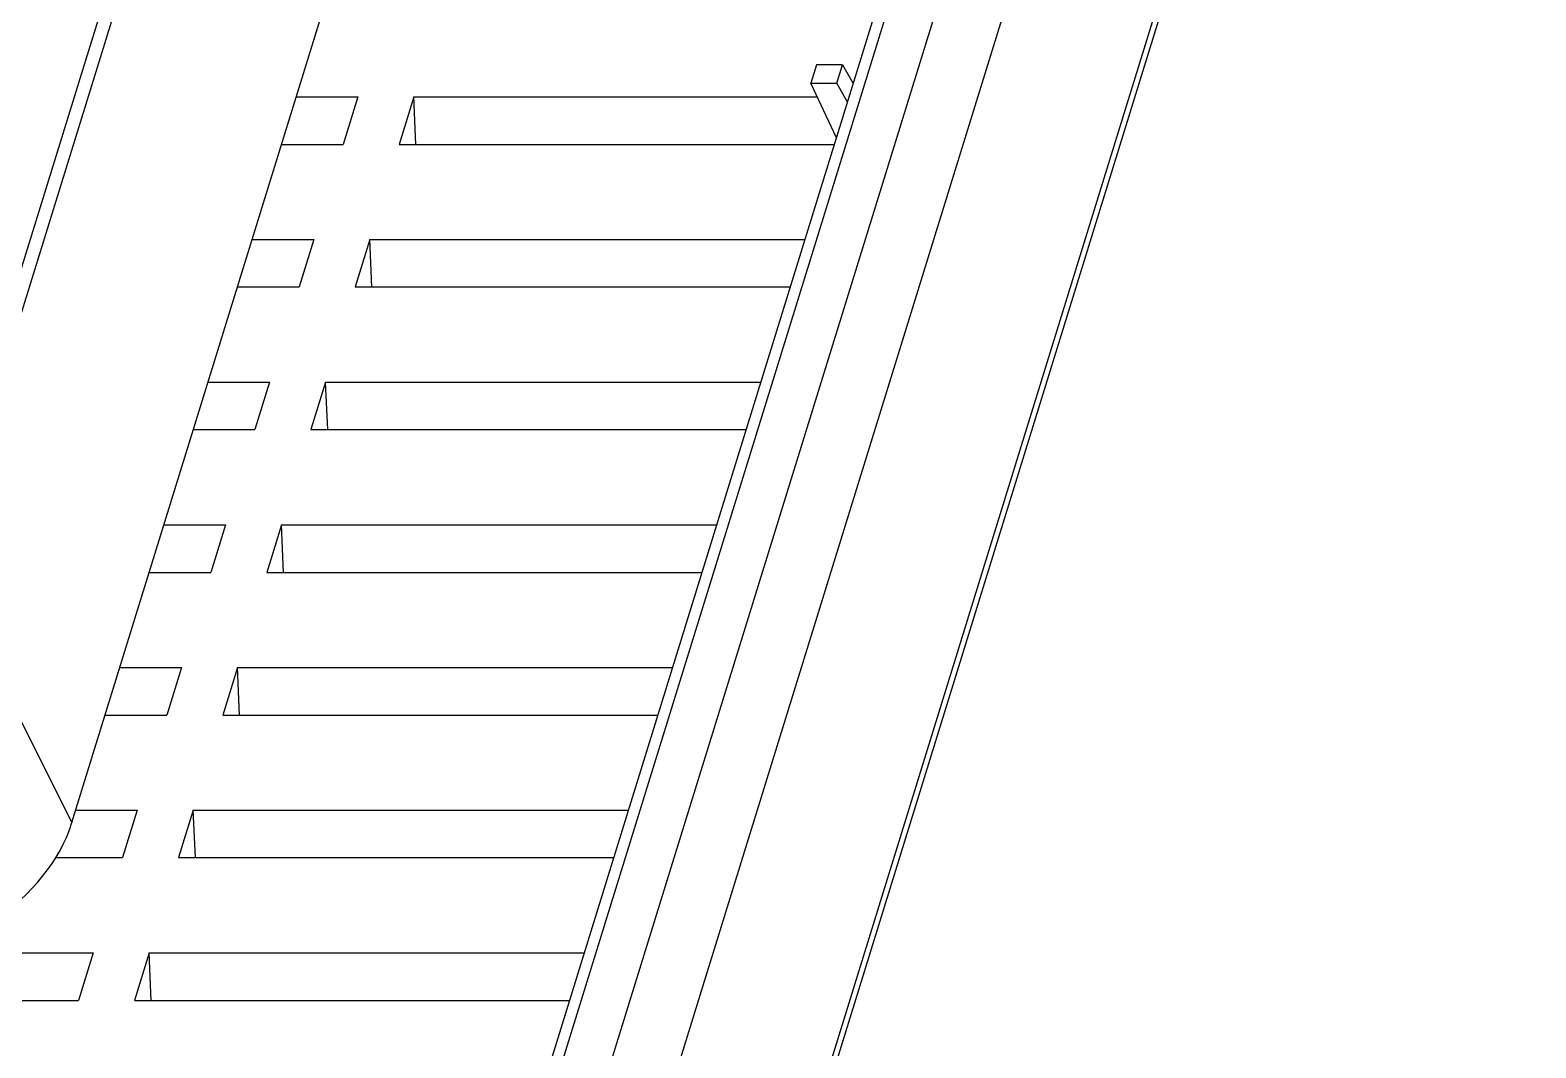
# Model space of a CAD drawing. Header units: inches. Extents: x -219 to 252, y -99 to 210.
# Drawn here: x 23.28 to 49.53, y -61.61 to -43.85 of the extents above; entities that cross this region are included whole.
import ezdxf

# ---------------------------------------------------------------- set-up
doc = ezdxf.new("R2010")
doc.units = ezdxf.units.IN
doc.header["$MEASUREMENT"] = 0

# ---------------------------------------------------------------- blocks, each defined once
blk = doc.blocks.new('block 3108')
at = {"color": 7, "lineweight": 25, "true_color": 0xffffff}
blk.add_lwpolyline([(15.344, -60.777), (24.123, -60.777)], dxfattribs=at)
blk = doc.blocks.new('block 3109')
at = {"color": 7, "lineweight": 25, "true_color": 0xffffff}
blk.add_lwpolyline([(25.099, -60.777), (32.687, -60.777)], dxfattribs=at)
blk = doc.blocks.new('block 3111')
at = {"color": 7, "lineweight": 25, "true_color": 0xffffff}
blk.add_lwpolyline([(21.418, -59.947), (24.379, -59.947)], dxfattribs=at)
blk = doc.blocks.new('block 3112')
at = {"color": 7, "lineweight": 25, "true_color": 0xffffff}
blk.add_lwpolyline([(25.355, -59.947), (32.944, -59.947)], dxfattribs=at)
blk = doc.blocks.new('block 3113')
at = {"color": 7, "lineweight": 25, "true_color": 0xffffff}
blk.add_lwpolyline([(23.726, -58.288), (24.892, -58.288)], dxfattribs=at)
blk = doc.blocks.new('block 3114')
at = {"color": 7, "lineweight": 25, "true_color": 0xffffff}
blk.add_lwpolyline([(25.868, -58.288), (33.457, -58.288)], dxfattribs=at)
blk = doc.blocks.new('block 3121')
at = {"color": 7, "lineweight": 25, "true_color": 0xffffff}
blk.add_lwpolyline([(24.077, -57.459), (25.149, -57.459)], dxfattribs=at)
blk = doc.blocks.new('block 3122')
at = {"color": 7, "lineweight": 25, "true_color": 0xffffff}
blk.add_lwpolyline([(26.124, -57.459), (33.713, -57.459)], dxfattribs=at)
blk = doc.blocks.new('block 3123')
at = {"color": 7, "lineweight": 25, "true_color": 0xffffff}
blk.add_lwpolyline([(24.59, -55.8), (25.661, -55.8)], dxfattribs=at)
blk = doc.blocks.new('block 3124')
at = {"color": 7, "lineweight": 25, "true_color": 0xffffff}
blk.add_lwpolyline([(26.637, -55.8), (34.226, -55.8)], dxfattribs=at)
blk = doc.blocks.new('block 3127')
at = {"color": 7, "lineweight": 25, "true_color": 0xffffff}
blk.add_lwpolyline([(24.846, -54.97), (25.918, -54.97)], dxfattribs=at)
blk = doc.blocks.new('block 3128')
at = {"color": 7, "lineweight": 25, "true_color": 0xffffff}
blk.add_lwpolyline([(26.893, -54.97), (34.482, -54.97)], dxfattribs=at)
blk = doc.blocks.new('block 3129')
at = {"color": 7, "lineweight": 25, "true_color": 0xffffff}
blk.add_lwpolyline([(25.359, -53.311), (26.43, -53.311)], dxfattribs=at)
blk = doc.blocks.new('block 3130')
at = {"color": 7, "lineweight": 25, "true_color": 0xffffff}
blk.add_lwpolyline([(27.406, -53.311), (34.995, -53.311)], dxfattribs=at)
blk = doc.blocks.new('block 3131')
at = {"color": 7, "lineweight": 25, "true_color": 0xffffff}
blk.add_lwpolyline([(25.615, -52.481), (26.687, -52.481)], dxfattribs=at)
blk = doc.blocks.new('block 3132')
at = {"color": 7, "lineweight": 25, "true_color": 0xffffff}
blk.add_lwpolyline([(27.662, -52.481), (35.251, -52.481)], dxfattribs=at)
blk = doc.blocks.new('block 3142')
at = {"color": 7, "lineweight": 25, "true_color": 0xffffff}
blk.add_lwpolyline([(26.128, -50.822), (27.199, -50.822)], dxfattribs=at)
blk = doc.blocks.new('block 3143')
at = {"color": 7, "lineweight": 25, "true_color": 0xffffff}
blk.add_lwpolyline([(28.175, -50.822), (35.764, -50.822)], dxfattribs=at)
blk = doc.blocks.new('block 3145')
at = {"color": 7, "lineweight": 25, "true_color": 0xffffff}
blk.add_lwpolyline([(26.384, -49.993), (27.456, -49.993)], dxfattribs=at)
blk = doc.blocks.new('block 3146')
at = {"color": 7, "lineweight": 25, "true_color": 0xffffff}
blk.add_lwpolyline([(28.431, -49.993), (36.02, -49.993)], dxfattribs=at)
blk = doc.blocks.new('block 3148')
at = {"color": 7, "lineweight": 25, "true_color": 0xffffff}
blk.add_lwpolyline([(26.897, -48.333), (27.968, -48.333)], dxfattribs=at)
blk = doc.blocks.new('block 3149')
at = {"color": 7, "lineweight": 25, "true_color": 0xffffff}
blk.add_lwpolyline([(28.944, -48.333), (36.533, -48.333)], dxfattribs=at)
blk = doc.blocks.new('block 3150')
at = {"color": 7, "lineweight": 25, "true_color": 0xffffff}
blk.add_lwpolyline([(27.153, -47.504), (28.225, -47.504)], dxfattribs=at)
blk = doc.blocks.new('block 3151')
at = {"color": 7, "lineweight": 25, "true_color": 0xffffff}
blk.add_lwpolyline([(29.2, -47.504), (36.789, -47.504)], dxfattribs=at)
blk = doc.blocks.new('block 3155')
at = {"color": 7, "lineweight": 25, "true_color": 0xffffff}
blk.add_lwpolyline([(27.666, -45.845), (28.738, -45.845)], dxfattribs=at)
blk = doc.blocks.new('block 3156')
at = {"color": 7, "lineweight": 25, "true_color": 0xffffff}
blk.add_lwpolyline([(29.713, -45.845), (37.302, -45.845)], dxfattribs=at)
blk = doc.blocks.new('block 3157')
at = {"color": 7, "lineweight": 25, "true_color": 0xffffff}
blk.add_lwpolyline([(27.922, -45.015), (28.994, -45.015)], dxfattribs=at)
blk = doc.blocks.new('block 3158')
at = {"color": 7, "lineweight": 25, "true_color": 0xffffff}
blk.add_lwpolyline([(29.969, -45.015), (37, -45.015)], dxfattribs=at)
blk = doc.blocks.new('block 3160')
at = {"color": 7, "lineweight": 25, "true_color": 0xffffff}
blk.add_lwpolyline([(36.889, -44.777), (37.343, -44.777)], dxfattribs=at)
blk = doc.blocks.new('block 3161')
at = {"color": 7, "lineweight": 25, "true_color": 0xffffff}
blk.add_lwpolyline([(37.442, -44.458), (36.987, -44.458)], dxfattribs=at)
blk = doc.blocks.new('block 3225')
at = {"color": 7, "lineweight": 25, "true_color": 0xffffff}
blk.add_lwpolyline([(21.768, -53.217), (24.01, -57.676)], dxfattribs=at)
blk = doc.blocks.new('block 3248')
at = {"color": 7, "lineweight": 25, "true_color": 0xffffff}
blk.add_lwpolyline([(25.392, -60.777), (25.355, -59.947)], dxfattribs=at)
blk = doc.blocks.new('block 3249')
at = {"color": 7, "lineweight": 25, "true_color": 0xffffff}
blk.add_lwpolyline([(26.161, -58.288), (26.124, -57.459)], dxfattribs=at)
blk = doc.blocks.new('block 3250')
at = {"color": 7, "lineweight": 25, "true_color": 0xffffff}
blk.add_lwpolyline([(26.93, -55.8), (26.893, -54.97)], dxfattribs=at)
blk = doc.blocks.new('block 3251')
at = {"color": 7, "lineweight": 25, "true_color": 0xffffff}
blk.add_lwpolyline([(27.699, -53.311), (27.662, -52.481)], dxfattribs=at)
blk = doc.blocks.new('block 3252')
at = {"color": 7, "lineweight": 25, "true_color": 0xffffff}
blk.add_lwpolyline([(28.468, -50.822), (28.431, -49.993)], dxfattribs=at)
blk = doc.blocks.new('block 3253')
at = {"color": 7, "lineweight": 25, "true_color": 0xffffff}
blk.add_lwpolyline([(29.237, -48.333), (29.2, -47.504)], dxfattribs=at)
blk = doc.blocks.new('block 3254')
at = {"color": 7, "lineweight": 25, "true_color": 0xffffff}
blk.add_lwpolyline([(21.644, -52.8), (38.569, 1.967)], dxfattribs=at)
blk = doc.blocks.new('block 3255')
at = {"color": 7, "lineweight": 25, "true_color": 0xffffff}
blk.add_lwpolyline([(21.818, -53.02), (38.742, 1.747)], dxfattribs=at)
blk = doc.blocks.new('block 3256')
at = {"color": 7, "lineweight": 25, "true_color": 0xffffff}
blk.add_lwpolyline([(24.01, -57.676), (41.109, -2.342)], dxfattribs=at)
blk = doc.blocks.new('block 3262')
at = {"color": 7, "lineweight": 25, "true_color": 0xffffff}
blk.add_lwpolyline([(28.994, -45.015), (28.738, -45.845)], dxfattribs=at)
blk = doc.blocks.new('block 3263')
at = {"color": 7, "lineweight": 25, "true_color": 0xffffff}
blk.add_lwpolyline([(28.225, -47.504), (27.968, -48.333)], dxfattribs=at)
blk = doc.blocks.new('block 3264')
at = {"color": 7, "lineweight": 25, "true_color": 0xffffff}
blk.add_lwpolyline([(27.456, -49.993), (27.199, -50.822)], dxfattribs=at)
blk = doc.blocks.new('block 3265')
at = {"color": 7, "lineweight": 25, "true_color": 0xffffff}
blk.add_lwpolyline([(26.687, -52.481), (26.43, -53.311)], dxfattribs=at)
blk = doc.blocks.new('block 3266')
at = {"color": 7, "lineweight": 25, "true_color": 0xffffff}
blk.add_lwpolyline([(25.918, -54.97), (25.661, -55.8)], dxfattribs=at)
blk = doc.blocks.new('block 3267')
at = {"color": 7, "lineweight": 25, "true_color": 0xffffff}
blk.add_lwpolyline([(25.149, -57.459), (24.892, -58.288)], dxfattribs=at)
blk = doc.blocks.new('block 3268')
at = {"color": 7, "lineweight": 25, "true_color": 0xffffff}
blk.add_lwpolyline([(24.379, -59.947), (24.123, -60.777)], dxfattribs=at)
blk = doc.blocks.new('block 3282')
at = {"color": 7, "lineweight": 25, "true_color": 0xffffff}
blk.add_lwpolyline([(30.007, -45.845), (29.969, -45.015)], dxfattribs=at)
blk = doc.blocks.new('block 3293')
at = {"color": 7, "lineweight": 25, "true_color": 0xffffff}
blk.add_lwpolyline([(29.969, -45.015), (29.713, -45.845)], dxfattribs=at)
blk = doc.blocks.new('block 3294')
at = {"color": 7, "lineweight": 25, "true_color": 0xffffff}
blk.add_lwpolyline([(29.2, -47.504), (28.944, -48.333)], dxfattribs=at)
blk = doc.blocks.new('block 3295')
at = {"color": 7, "lineweight": 25, "true_color": 0xffffff}
blk.add_lwpolyline([(28.431, -49.993), (28.175, -50.822)], dxfattribs=at)
blk = doc.blocks.new('block 3296')
at = {"color": 7, "lineweight": 25, "true_color": 0xffffff}
blk.add_lwpolyline([(27.662, -52.481), (27.406, -53.311)], dxfattribs=at)
blk = doc.blocks.new('block 3297')
at = {"color": 7, "lineweight": 25, "true_color": 0xffffff}
blk.add_lwpolyline([(26.893, -54.97), (26.637, -55.8)], dxfattribs=at)
blk = doc.blocks.new('block 3298')
at = {"color": 7, "lineweight": 25, "true_color": 0xffffff}
blk.add_lwpolyline([(26.124, -57.459), (25.868, -58.288)], dxfattribs=at)
blk = doc.blocks.new('block 3299')
at = {"color": 7, "lineweight": 25, "true_color": 0xffffff}
blk.add_lwpolyline([(25.355, -59.947), (25.099, -60.777)], dxfattribs=at)
blk = doc.blocks.new('block 3311')
at = {"color": 7, "lineweight": 25, "true_color": 0xffffff}
blk.add_lwpolyline([(37.442, -44.458), (37.63, -44.783)], dxfattribs=at)
blk = doc.blocks.new('block 3313')
at = {"color": 7, "lineweight": 25, "true_color": 0xffffff}
blk.add_lwpolyline([(37.529, -45.11), (37.343, -44.777)], dxfattribs=at)
blk = doc.blocks.new('block 3316')
at = {"color": 7, "lineweight": 25, "true_color": 0xffffff}
blk.add_lwpolyline([(37.337, -45.732), (36.889, -44.777)], dxfattribs=at)
blk = doc.blocks.new('block 3320')
at = {"color": 7, "lineweight": 25, "true_color": 0xffffff}
blk.add_lwpolyline([(36.987, -44.458), (36.889, -44.777)], dxfattribs=at)
blk = doc.blocks.new('block 3321')
at = {"color": 7, "lineweight": 25, "true_color": 0xffffff}
blk.add_lwpolyline([(37.343, -44.777), (37.442, -44.458)], dxfattribs=at)
blk = doc.blocks.new('block 3323')
at = {"color": 7, "lineweight": 25, "true_color": 0xffffff}
blk.add_lwpolyline([(29.399, -71.417), (46.529, -15.987)], dxfattribs=at)
blk = doc.blocks.new('block 3324')
at = {"color": 7, "lineweight": 25, "true_color": 0xffffff}
blk.add_lwpolyline([(46.859, -15.56), (29.669, -71.185)], dxfattribs=at)
blk = doc.blocks.new('block 3325')
at = {"color": 7, "lineweight": 25, "true_color": 0xffffff}
blk.add_lwpolyline([(30.568, -71.039), (47.668, -15.703)], dxfattribs=at)
blk = doc.blocks.new('block 3326')
at = {"color": 7, "lineweight": 25, "true_color": 0xffffff}
blk.add_lwpolyline([(48.314, -17.458), (31.28, -72.58)], dxfattribs=at)
blk = doc.blocks.new('block 3347')
at = {"color": 7, "lineweight": 25, "true_color": 0xffffff}
blk.add_lwpolyline([(32.815, -76.167), (49.53, -22.079)], dxfattribs=at)
blk = doc.blocks.new('block 3348')
at = {"color": 7, "lineweight": 25, "true_color": 0xffffff}
blk.add_lwpolyline([(49.527, -22.394), (32.812, -76.482)], dxfattribs=at)
blk = doc.blocks.new('block 3754')
at = {"color": 7, "lineweight": 25, "true_color": 0xffffff}
blk.add_open_spline([(20.439, -60.081), (22.001, -60.081), (23.599, -59.005), (24.01, -57.676)], degree=3, dxfattribs=at)

msp = doc.modelspace()

# ---------------------------------------------------------------- block references
for name in ['block 3254', 'block 3255', 'block 3256', 'block 3324', 'block 3325', 'block 3323', 'block 3326', 'block 3347', 'block 3348', 'block 3320', 'block 3161', 'block 3321', 'block 3311', 'block 3160', 'block 3316', 'block 3313', 'block 3157', 'block 3262', 'block 3293', 'block 3158', 'block 3282', 'block 3155', 'block 3156', 'block 3150', 'block 3263', 'block 3294', 'block 3151', 'block 3253', 'block 3148', 'block 3149', 'block 3145', 'block 3264', 'block 3295', 'block 3146', 'block 3252', 'block 3142', 'block 3143', 'block 3131', 'block 3265', 'block 3296', 'block 3132', 'block 3251', 'block 3225', 'block 3129', 'block 3130', 'block 3127', 'block 3266', 'block 3297', 'block 3128', 'block 3250', 'block 3123', 'block 3124', 'block 3121', 'block 3267', 'block 3298', 'block 3122', 'block 3249', 'block 3754', 'block 3113', 'block 3114', 'block 3111', 'block 3268', 'block 3299', 'block 3112', 'block 3248', 'block 3108', 'block 3109']:
    msp.add_blockref(name, (0, 0))

doc.saveas('drawing.dxf')
